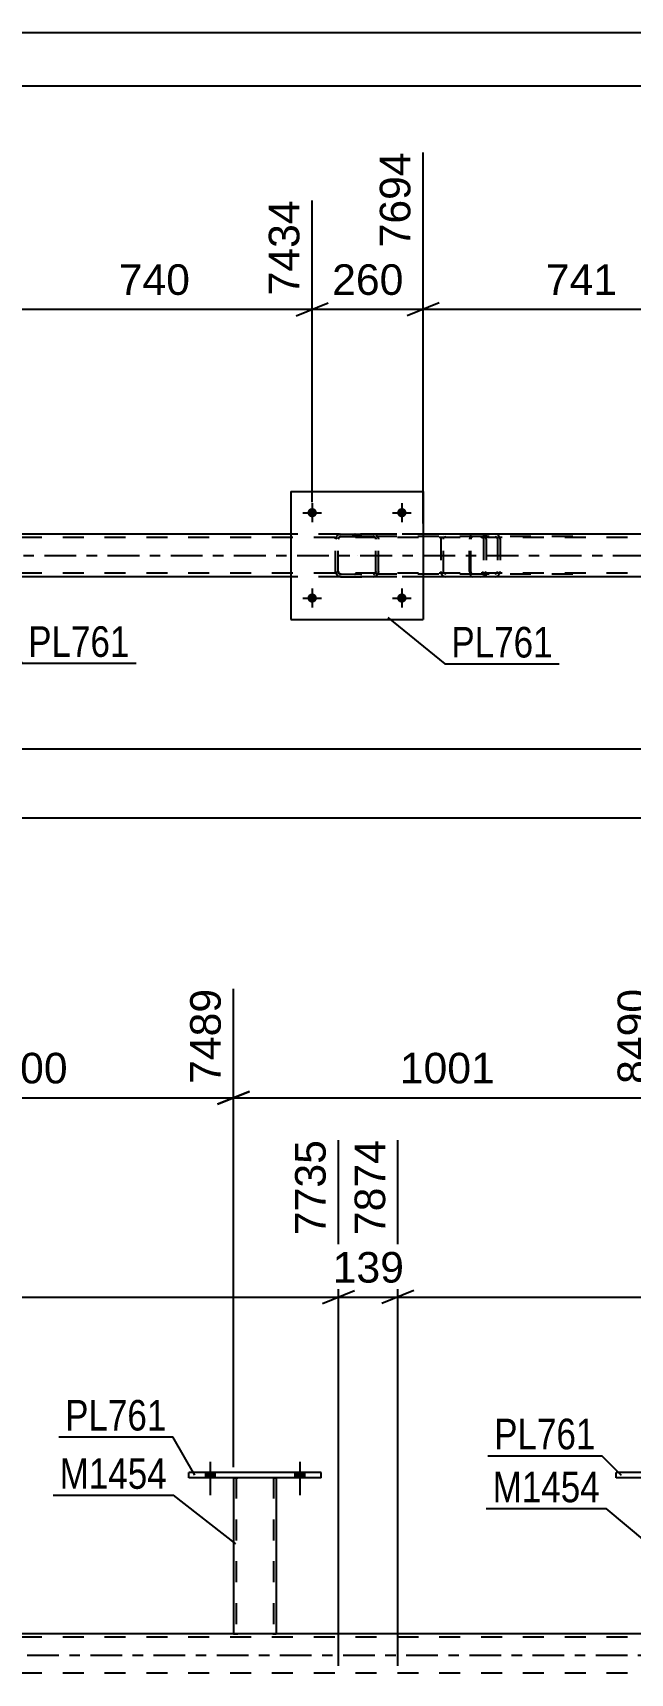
# Model space of a CAD drawing. Header units: millimetres. Extents: x 0 to 841, y 0 to 594.
# Drawn here: x 359.9 to 415.9, y 440.3 to 594 of the extents above; entities that cross this region are included whole.
import ezdxf

# ---------------------------------------------------------------- set-up
doc = ezdxf.new("R2010")
doc.units = ezdxf.units.MM
doc.linetypes.add('DXK_LINE_DOT2', pattern=[3.9198, 1.9599, -1.9599])
doc.linetypes.add('DXK_LINE_DOT3', pattern=[5.9187, 2.979, -0.9799, 0.9799, -0.9799])
doc.styles.add('Arial', font='ARIAL.TTF', dxfattribs={"height": 0.2})
doc.styles.add('Arial Narrow', font='ARIALN.TTF', dxfattribs={"height": 0.2})

# ---------------------------------------------------------------- blocks, each defined once
blk = doc.blocks.new('Unknown-317662454-1113')
at = {"color": 5, "linetype": 'Continuous'}
for p, q in [((841, 594), (0, 594)), ((836, 589), (5, 589))]:
    blk.add_line(p, q, dxfattribs=at)
blk = doc.blocks.new('Part-317662454-2923 - 2855')
at = {"color": 7, "linetype": 'DXK_LINE_DOT2'}
for p, q in [((764.49, 443.64), (79.16, 443.64)), ((382.71, 443.96), (378.71, 443.96)), ((764.49, 440.28), (79.16, 440.28))]:
    blk.add_line(p, q, dxfattribs=at)
at = {"color": 2, "linetype": 'Continuous'}
for p, q in [((378.71, 443.96), (342.71, 443.96)), ((418.76, 443.96), (382.71, 443.96))]:
    blk.add_line(p, q, dxfattribs=at)
at = {"color": 7, "linetype": 'DXK_LINE_DOT3'}
blk.add_line((69.36, 441.96), (764.49, 441.96), dxfattribs=at)
blk = doc.blocks.new('Bolt-317662454-2956 - 2855')
at = {"linetype": 'Continuous'}
for points in [[(376.07, 458.6), (376.95, 458.6), (376.95, 459.08), (376.07, 459.08)], [(384.47, 458.6), (385.35, 458.6), (385.35, 459.08), (384.47, 459.08)]]:
    blk.add_hatch(color=1, dxfattribs=at).paths.add_polyline_path(points)
at = {"color": 1, "linetype": 'Continuous'}
for p, q in [((376.51, 460.08), (376.51, 456.96)), ((384.91, 460.08), (384.91, 456.96)), ((376.07, 459.08), (376.07, 458.6)), ((376.95, 459.08), (376.95, 458.6)), ((384.47, 459.08), (384.47, 458.6)), ((385.35, 459.08), (385.35, 458.6))]:
    blk.add_line(p, q, dxfattribs=at)
blk = doc.blocks.new('Part-317662454-3069 - 2855')
at = {"color": 2, "linetype": 'Continuous'}
for p, q in [((378.71, 458.6), (378.71, 443.96)), ((382.71, 458.6), (382.71, 443.96)), ((378.75, 443.96), (378.71, 443.96)), ((378.85, 443.96), (378.75, 443.96)), ((379.01, 443.96), (378.85, 443.96)), ((382.41, 443.96), (379.01, 443.96)), ((382.57, 443.96), (382.41, 443.96)), ((382.67, 443.96), (382.57, 443.96)), ((382.71, 443.96), (382.67, 443.96))]:
    blk.add_line(p, q, dxfattribs=at)
at = {"color": 7, "linetype": 'DXK_LINE_DOT2'}
for p, q in [((378.71, 458.6), (378.71, 458.6)), ((378.71, 458.6), (378.71, 458.6)), ((378.71, 458.6), (378.71, 458.6)), ((378.75, 458.6), (378.71, 458.6)), ((378.71, 458.6), (378.75, 458.6)), ((378.85, 458.6), (378.75, 458.6)), ((378.75, 458.6), (378.85, 458.6)), ((379.01, 458.6), (378.85, 458.6)), ((378.85, 458.6), (379.01, 458.6)), ((378.95, 458.6), (378.95, 458.6)), ((378.95, 458.6), (378.95, 443.96)), ((378.97, 458.6), (378.95, 458.6)), ((378.95, 458.6), (378.97, 458.6)), ((379.02, 458.6), (378.97, 458.6)), ((378.97, 458.6), (379.02, 458.6)), ((382.41, 458.6), (379.01, 458.6)), ((382.41, 458.6), (379.01, 458.6)), ((382.32, 458.6), (379.02, 458.6)), ((379.02, 458.6), (379.1, 458.6)), ((382.4, 458.6), (379.1, 458.6)), ((382.4, 458.6), (382.32, 458.6)), ((382.45, 458.6), (382.4, 458.6)), ((382.4, 458.6), (382.45, 458.6)), ((382.41, 458.6), (382.57, 458.6)), ((382.57, 458.6), (382.41, 458.6)), ((382.47, 458.6), (382.45, 458.6)), ((382.45, 458.6), (382.47, 458.6)), ((382.47, 458.6), (382.47, 458.6)), ((382.47, 458.6), (382.47, 443.96)), ((382.57, 458.6), (382.67, 458.6)), ((382.67, 458.6), (382.57, 458.6)), ((382.67, 458.6), (382.71, 458.6)), ((382.71, 458.6), (382.67, 458.6)), ((382.71, 458.6), (382.71, 458.6)), ((382.71, 458.6), (382.71, 458.6)), ((382.71, 458.6), (382.71, 458.6)), ((378.71, 443.96), (378.75, 443.96)), ((378.75, 443.96), (378.85, 443.96)), ((378.85, 443.96), (379.01, 443.96)), ((378.97, 443.96), (378.95, 443.96)), ((378.95, 443.96), (378.97, 443.96)), ((379.02, 443.96), (378.97, 443.96)), ((378.97, 443.96), (379.01, 443.96)), ((382.41, 443.96), (379.01, 443.96)), ((379.01, 443.96), (379.02, 443.96)), ((382.32, 443.96), (379.02, 443.96)), ((379.02, 443.96), (379.1, 443.96)), ((382.4, 443.96), (379.1, 443.96)), ((382.4, 443.96), (382.32, 443.96)), ((382.45, 443.96), (382.4, 443.96)), ((382.4, 443.96), (382.45, 443.96)), ((382.41, 443.96), (382.57, 443.96)), ((382.47, 443.96), (382.45, 443.96)), ((382.45, 443.96), (382.47, 443.96)), ((382.57, 443.96), (382.67, 443.96)), ((382.67, 443.96), (382.71, 443.96))]:
    blk.add_line(p, q, dxfattribs=at)
blk = doc.blocks.new('Part-317662454-3084 - 2855')
at = {"color": 2, "linetype": 'Continuous'}
for p, q in [((414.56, 458.6), (414.56, 459.08)), ((426.96, 459.08), (414.56, 459.08)), ((426.96, 458.6), (414.56, 458.6)), ((426.96, 458.6), (426.96, 459.08))]:
    blk.add_line(p, q, dxfattribs=at)
blk = doc.blocks.new('Part-317662454-3094 - 2855')
at = {"color": 2, "linetype": 'Continuous'}
for p, q in [((374.51, 458.6), (374.51, 459.08)), ((386.91, 459.08), (374.51, 459.08)), ((386.91, 458.6), (374.51, 458.6)), ((386.91, 458.6), (386.91, 459.08))]:
    blk.add_line(p, q, dxfattribs=at)
blk = doc.blocks.new('Bolt-317662454-3357 - 2855')
at = {"linetype": 'Continuous'}
for points in [[(376.07, 458.6), (376.95, 458.6), (376.95, 459.08), (376.07, 459.08)], [(384.47, 458.6), (385.35, 458.6), (385.35, 459.08), (384.47, 459.08)]]:
    blk.add_hatch(color=1, dxfattribs=at).paths.add_polyline_path(points)
at = {"color": 1, "linetype": 'Continuous'}
for p, q in [((376.51, 460.08), (376.51, 456.96)), ((384.91, 460.08), (384.91, 456.96)), ((376.07, 459.08), (376.07, 458.6)), ((376.95, 459.08), (376.95, 458.6)), ((384.47, 459.08), (384.47, 458.6)), ((385.35, 459.08), (385.35, 458.6))]:
    blk.add_line(p, q, dxfattribs=at)
blk = doc.blocks.new('Part-317662454-1791 - 1694')
at = {"color": 7, "linetype": 'DXK_LINE_DOT2'}
for p, q in [((400.85, 546.74), (400.83, 546.55)), ((400.83, 543.51), (400.83, 546.55)), ((400.91, 546.89), (400.85, 546.74)), ((400.99, 547), (400.91, 546.89)), ((400.96, 546.55), (400.97, 546.64)), ((400.96, 543.51), (400.96, 546.55)), ((400.97, 546.64), (401, 546.72)), ((401.1, 547.03), (400.99, 547)), ((401, 546.72), (401.05, 546.77)), ((401.05, 546.77), (401.1, 546.79)), ((410.5, 547.03), (401.1, 547.03)), ((410.5, 546.79), (401.1, 546.79)), ((402.37, 547.03), (402.37, 546.79)), ((403.38, 547), (403.19, 547.03)), ((403.19, 546.79), (403.29, 546.77)), ((403.29, 546.77), (403.37, 546.72)), ((403.37, 546.72), (403.42, 546.64)), ((403.42, 546.64), (403.44, 546.55)), ((403.44, 546.55), (403.44, 543.51)), ((403.66, 546.71), (403.65, 546.74)), ((403.69, 546.55), (403.66, 546.71)), ((403.69, 546.55), (403.69, 543.51)), ((400.83, 543.51), (400.85, 543.33)), ((400.85, 543.33), (400.91, 543.17)), ((400.91, 543.17), (400.99, 543.07)), ((400.97, 543.42), (400.96, 543.51)), ((401, 543.34), (400.97, 543.42)), ((400.99, 543.07), (401.1, 543.03)), ((401.05, 543.29), (401, 543.34)), ((401.1, 543.27), (401.05, 543.29)), ((410.5, 543.27), (401.1, 543.27)), ((410.5, 543.03), (401.1, 543.03)), ((402.37, 543.03), (402.37, 543.27)), ((403.29, 543.29), (403.19, 543.27)), ((403.19, 543.03), (403.38, 543.07)), ((403.37, 543.34), (403.29, 543.29)), ((403.42, 543.42), (403.37, 543.34)), ((403.42, 543.42), (403.43, 543.45)), ((403.43, 543.45), (403.44, 543.51)), ((403.65, 543.33), (403.68, 543.45)), ((403.68, 543.45), (403.69, 543.51))]:
    blk.add_line(p, q, dxfattribs=at)
for centre, start, end in [((403.2, 546.54), 23.8494, 68.8059), ((403.2, 543.53), 291.1941, 336.1506)]:
    blk.add_arc(centre, 0.492, start, end, dxfattribs=at)
blk = doc.blocks.new('Bolt-317662454-1731 - 1694')
at = {"linetype": 'Continuous'}
for points in [[(386.52, 541.03, -1), (385.64, 541.03, -1)], [(394.92, 541.03, -1), (394.04, 541.03, -1)]]:
    blk.add_hatch(color=1, dxfattribs=at).paths.add_polyline_path(points)
at = {"color": 1, "linetype": 'Continuous'}
for p, q in [((386.08, 541.91), (386.08, 540.15)), ((394.48, 541.91), (394.48, 540.15)), ((385.2, 541.03), (386.96, 541.03)), ((393.6, 541.03), (395.36, 541.03))]:
    blk.add_line(p, q, dxfattribs=at)
blk = doc.blocks.new('Bolt-317662454-1732 - 1694')
at = {"linetype": 'Continuous'}
for points in [[(386.52, 549.03, -1), (385.64, 549.03, -1)], [(394.92, 549.03, -1), (394.04, 549.03, -1)]]:
    blk.add_hatch(color=1, dxfattribs=at).paths.add_polyline_path(points)
at = {"color": 1, "linetype": 'Continuous'}
for p, q in [((385.2, 549.03), (386.96, 549.03)), ((386.08, 549.91), (386.08, 548.15)), ((393.6, 549.03), (395.36, 549.03)), ((394.48, 549.91), (394.48, 548.15))]:
    blk.add_line(p, q, dxfattribs=at)
blk = doc.blocks.new('Part-317662454-1910 - 1694')
at = {"color": 2, "linetype": 'Continuous'}
for p, q in [((384.08, 551.03), (384.08, 539.03)), ((384.08, 551.03), (396.48, 551.03)), ((396.48, 551.03), (396.48, 539.03)), ((384.08, 539.03), (396.48, 539.03))]:
    blk.add_line(p, q, dxfattribs=at)
blk = doc.blocks.new('Part-317662454-1794 - 1694')
at = {"color": 7, "linetype": 'DXK_LINE_DOT2'}
for p, q in [((401.86, 547.03), (390.09, 547.03)), ((401.86, 546.79), (390.09, 546.79)), ((398.15, 546.71), (398.12, 546.55)), ((398.12, 546.55), (398.12, 543.51)), ((398.16, 546.74), (398.15, 546.71)), ((398.37, 546.55), (398.39, 546.64)), ((398.37, 543.51), (398.37, 546.55)), ((398.39, 546.64), (398.45, 546.72)), ((398.63, 547.03), (398.43, 547)), ((398.45, 546.72), (398.53, 546.77)), ((398.53, 546.77), (398.63, 546.79)), ((402.06, 547), (401.86, 547.03)), ((401.86, 546.79), (401.96, 546.77)), ((401.96, 546.77), (402.04, 546.72)), ((402.04, 546.72), (402.1, 546.64)), ((402.1, 546.64), (402.12, 546.55)), ((402.12, 546.55), (402.12, 543.51)), ((402.34, 546.71), (402.34, 546.74)), ((402.37, 546.55), (402.34, 546.71)), ((402.37, 546.55), (402.37, 543.51)), ((401.86, 543.27), (390.09, 543.27)), ((401.86, 543.03), (390.09, 543.03)), ((398.12, 543.51), (398.13, 543.45)), ((398.13, 543.45), (398.16, 543.33)), ((398.39, 543.45), (398.37, 543.51)), ((398.39, 543.42), (398.39, 543.45)), ((398.45, 543.34), (398.39, 543.42)), ((398.43, 543.07), (398.63, 543.03)), ((398.53, 543.29), (398.45, 543.34)), ((398.63, 543.27), (398.53, 543.29)), ((401.96, 543.29), (401.86, 543.27)), ((401.86, 543.03), (402.06, 543.07)), ((402.04, 543.34), (401.96, 543.29)), ((402.1, 543.42), (402.04, 543.34)), ((402.1, 543.45), (402.12, 543.51)), ((402.1, 543.42), (402.1, 543.45)), ((402.34, 543.33), (402.36, 543.45)), ((402.36, 543.45), (402.37, 543.51))]:
    blk.add_line(p, q, dxfattribs=at)
for centre, start, end in [((401.88, 546.53), 24.32, 69.2417), ((398.61, 543.53), 204.32, 249.2417), ((401.88, 543.53), 290.7583, 335.68)]:
    blk.add_arc(centre, 0.496, start, end, dxfattribs=at)
blk = doc.blocks.new('Part-317662454-1823 - 1694')
at = {"color": 7, "linetype": 'DXK_LINE_DOT2'}
for p, q in [((764.49, 546.71), (88.73, 546.71)), ((396.48, 547.03), (384.08, 547.03)), ((764.49, 543.35), (88.73, 543.35)), ((396.48, 543.03), (384.08, 543.03))]:
    blk.add_line(p, q, dxfattribs=at)
at = {"color": 2, "linetype": 'Continuous'}
for p, q in [((384.08, 547.03), (356.48, 547.03)), ((424.14, 547.03), (396.48, 547.03)), ((384.08, 543.03), (356.48, 543.03)), ((424.14, 543.03), (396.48, 543.03))]:
    blk.add_line(p, q, dxfattribs=at)
at = {"color": 7, "linetype": 'DXK_LINE_DOT3'}
blk.add_line((88.73, 545.03), (764.49, 545.03), dxfattribs=at)
blk = doc.blocks.new('Part-317662454-1850 - 1694')
at = {"color": 7, "linetype": 'DXK_LINE_DOT2'}
for p, q in [((388.28, 546.55), (388.32, 546.74)), ((388.32, 546.73), (388.28, 546.55)), ((388.28, 543.51), (388.28, 546.55)), ((388.52, 546.55), (388.54, 546.64)), ((388.54, 546.64), (388.52, 546.55)), ((388.52, 543.51), (388.52, 546.55)), ((388.54, 546.64), (388.59, 546.72)), ((388.59, 546.72), (388.54, 546.64)), ((388.58, 547), (388.76, 547.03)), ((388.76, 547.03), (388.58, 546.99)), ((388.59, 546.72), (388.67, 546.77)), ((388.67, 546.77), (388.59, 546.72)), ((388.67, 546.77), (388.76, 546.79)), ((388.76, 546.79), (388.67, 546.77)), ((388.76, 547.03), (391.8, 547.03)), ((388.76, 547.03), (388.76, 547.03)), ((388.76, 547.03), (391.8, 547.03)), ((388.76, 546.79), (391.8, 546.79)), ((388.76, 546.79), (388.76, 546.79)), ((391.8, 546.79), (388.76, 546.79)), ((391.8, 547.03), (391.8, 547.03)), ((391.8, 547.03), (391.99, 547)), ((391.99, 546.99), (391.8, 547.03)), ((391.8, 546.79), (391.8, 546.79)), ((391.8, 546.79), (391.9, 546.77)), ((391.9, 546.77), (391.8, 546.79)), ((391.9, 546.77), (391.97, 546.72)), ((391.97, 546.72), (391.9, 546.77)), ((391.97, 546.72), (392.03, 546.64)), ((392.03, 546.64), (391.97, 546.72)), ((392.03, 546.64), (392.04, 546.55)), ((392.04, 546.55), (392.03, 546.64)), ((392.04, 543.51), (392.04, 546.55)), ((392.25, 546.74), (392.28, 546.55)), ((392.28, 546.55), (392.25, 546.73)), ((392.28, 543.51), (392.28, 546.55)), ((388.32, 543.33), (388.28, 543.51)), ((388.28, 543.51), (388.32, 543.33)), ((388.54, 543.42), (388.52, 543.51)), ((388.52, 543.51), (388.54, 543.42)), ((388.59, 543.34), (388.54, 543.42)), ((388.54, 543.42), (388.59, 543.34)), ((388.76, 543.03), (388.58, 543.07)), ((388.58, 543.07), (388.76, 543.03)), ((388.67, 543.29), (388.59, 543.34)), ((388.59, 543.34), (388.67, 543.29)), ((388.76, 543.27), (388.67, 543.29)), ((388.67, 543.29), (388.76, 543.27)), ((388.76, 543.27), (391.8, 543.27)), ((388.76, 543.27), (388.76, 543.27)), ((388.76, 543.27), (391.8, 543.27)), ((388.76, 543.03), (391.8, 543.03)), ((388.76, 543.03), (388.76, 543.03)), ((388.76, 543.03), (391.8, 543.03)), ((391.9, 543.29), (391.8, 543.27)), ((391.8, 543.27), (391.9, 543.29)), ((391.8, 543.27), (391.8, 543.27)), ((391.99, 543.07), (391.8, 543.03)), ((391.8, 543.03), (391.99, 543.07)), ((391.8, 543.03), (391.8, 543.03)), ((391.97, 543.34), (391.9, 543.29)), ((391.9, 543.29), (391.97, 543.34)), ((392.03, 543.42), (391.97, 543.34)), ((391.97, 543.34), (392.03, 543.42)), ((392.04, 543.51), (392.03, 543.42)), ((392.03, 543.42), (392.04, 543.51)), ((392.28, 543.51), (392.25, 543.33)), ((392.25, 543.33), (392.28, 543.51))]:
    blk.add_line(p, q, dxfattribs=at)
at = {"color": 7, "linetype": 'DXK_LINE_DOT3'}
blk.add_line((390.28, 545.03), (390.28, 545.03), dxfattribs=at)
at = {"color": 7, "linetype": 'DXK_LINE_DOT2'}
for centre, start, end in [((388.76, 546.55), 112.5, 157.5), ((388.76, 546.55), 112.5, 157.5), ((391.8, 546.55), 22.5, 67.5), ((391.8, 546.55), 22.5, 67.5), ((388.76, 543.51), 202.5, 247.5), ((388.76, 543.51), 202.5, 247.5), ((391.8, 543.51), 292.5, 337.5), ((391.8, 543.51), 292.5, 337.5)]:
    blk.add_arc(centre, 0.48, start, end, dxfattribs=at)
blk = doc.blocks.new('StraightDimension-317662454-4275 - 2855')
at = {"color": 7, "linetype": 'Continuous'}
for p, q in [((394.12, 440.96), (394.12, 490.22)), ((473.68, 440.96), (473.68, 490.22)), ((395.62, 476.13), (392.62, 474.93)), ((394.12, 475.53), (473.68, 475.53)), ((472.18, 474.93), (475.18, 476.13))]:
    blk.add_line(p, q, dxfattribs=at)
at = {"color": 0, "linetype": 'Continuous'}
blk.add_wipeout([(473.08, 490.82), (468.88, 490.82), (468.88, 480.73), (473.08, 480.73)], dxfattribs=at)
at = {"color": 0}
blk.add_wipeout([(438.95, 476.28), (438.95, 480.48), (428.85, 480.48), (428.85, 476.28)], dxfattribs=at)
at = {"color": 3, "linetype": 'Continuous', "style": 'Arial'}
blk.add_text('9863', height=2.865, rotation=90.0002, dxfattribs=at).set_placement((472.48, 481.33))
at = {"color": 3, "style": 'Arial'}
blk.add_text('1989', height=2.865, dxfattribs=at).set_placement((429.45, 476.88))
blk = doc.blocks.new('StraightDimension-317662454-4329 - 2855')
at = {"color": 7, "linetype": 'Continuous'}
for p, q in [((308.98, 440.96), (308.98, 490.22)), ((388.54, 440.96), (388.54, 490.22)), ((310.48, 476.13), (307.48, 474.93)), ((308.98, 475.53), (388.54, 475.53)), ((387.04, 474.93), (390.04, 476.13))]:
    blk.add_line(p, q, dxfattribs=at)
at = {"color": 0, "linetype": 'Continuous'}
blk.add_wipeout([(387.94, 490.82), (383.74, 490.82), (383.74, 480.73), (387.94, 480.73)], dxfattribs=at)
at = {"color": 0}
blk.add_wipeout([(353.81, 476.28), (353.81, 480.48), (343.72, 480.48), (343.72, 476.28)], dxfattribs=at)
at = {"color": 3, "linetype": 'Continuous', "style": 'Arial'}
blk.add_text('7735', height=2.865, rotation=90.0002, dxfattribs=at).set_placement((387.34, 481.33))
at = {"color": 3, "style": 'Arial'}
blk.add_text('1989', height=2.865, dxfattribs=at).set_placement((344.32, 476.88))
blk = doc.blocks.new('StraightDimension-317662454-14659 - 2855')
at = {"color": 7, "linetype": 'Continuous'}
for p, q in [((378.71, 459.6), (378.71, 504.4)), ((418.76, 459.6), (418.76, 504.4)), ((380.21, 494.8), (377.21, 493.6)), ((378.71, 494.2), (418.76, 494.2)), ((417.26, 493.6), (420.26, 494.8))]:
    blk.add_line(p, q, dxfattribs=at)
at = {"color": 0, "linetype": 'Continuous'}
blk.add_wipeout([(418.16, 505), (413.96, 505), (413.96, 494.9), (418.16, 494.9)], dxfattribs=at)
at = {"color": 0}
blk.add_wipeout([(403.78, 494.95), (403.78, 499.15), (393.69, 499.15), (393.69, 494.95)], dxfattribs=at)
at = {"color": 3, "linetype": 'Continuous', "style": 'Arial'}
blk.add_text('8490', height=2.865, rotation=90.0002, dxfattribs=at).set_placement((417.56, 495.5))
at = {"color": 3, "style": 'Arial'}
blk.add_text('1001', height=2.865, dxfattribs=at).set_placement((394.29, 495.55))
blk = doc.blocks.new('StraightDimension-317662454-4293 - 2855')
at = {"color": 7, "linetype": 'Continuous'}
for p, q in [((388.54, 440.96), (388.54, 490.22)), ((394.12, 440.96), (394.12, 490.22)), ((387.04, 474.93), (390.04, 476.13)), ((388.54, 475.53), (394.12, 475.53)), ((395.62, 476.13), (392.62, 474.93))]:
    blk.add_line(p, q, dxfattribs=at)
at = {"color": 0}
blk.add_wipeout([(395.27, 476.28), (395.27, 480.48), (387.4, 480.48), (387.4, 476.28)], dxfattribs=at)
at = {"color": 3, "style": 'Arial'}
blk.add_text('139', height=2.865, dxfattribs=at).set_placement((388, 476.88))
at = {"color": 0, "linetype": 'Continuous'}
blk.add_wipeout([(393.52, 490.82), (389.32, 490.82), (389.32, 480.73), (393.52, 480.73)], dxfattribs=at)
at = {"color": 3, "linetype": 'Continuous', "style": 'Arial'}
blk.add_text('7874', height=2.865, rotation=90.0002, dxfattribs=at).set_placement((392.92, 481.33))
blk = doc.blocks.new('StraightDimension-317662454-14660 - 2855')
at = {"color": 7, "linetype": 'Continuous'}
for p, q in [((338.71, 459.6), (338.71, 504.4)), ((378.71, 459.6), (378.71, 504.4)), ((340.21, 494.8), (337.21, 493.6)), ((338.71, 494.2), (378.71, 494.2)), ((377.21, 493.6), (380.21, 494.8))]:
    blk.add_line(p, q, dxfattribs=at)
at = {"color": 0, "linetype": 'Continuous'}
blk.add_wipeout([(378.11, 505), (373.91, 505), (373.91, 494.9), (378.11, 494.9)], dxfattribs=at)
at = {"color": 0}
blk.add_wipeout([(363.76, 494.95), (363.76, 499.15), (353.66, 499.15), (353.66, 494.95)], dxfattribs=at)
at = {"color": 3, "linetype": 'Continuous', "style": 'Arial'}
blk.add_text('7489', height=2.865, rotation=90.0002, dxfattribs=at).set_placement((377.51, 495.5))
at = {"color": 3, "style": 'Arial'}
blk.add_text('1000', height=2.865, dxfattribs=at).set_placement((354.26, 495.55))
blk = doc.blocks.new('StraightDimension-317662454-2032 - 1694')
at = {"color": 7, "linetype": 'Continuous'}
blk.add_line((88.09, 520.45), (798.98, 520.45), dxfattribs=at)
blk = doc.blocks.new('StraightDimension-317662454-12618 - 1694')
at = {"color": 7, "linetype": 'Continuous'}
for p, q in [((396.48, 548.03), (396.48, 582.78)), ((426.14, 550.03), (426.14, 578.28)), ((397.98, 568.69), (394.98, 567.49)), ((396.48, 568.09), (426.14, 568.09)), ((424.64, 567.49), (427.64, 568.69))]:
    blk.add_line(p, q, dxfattribs=at)
at = {"color": 0, "linetype": 'Continuous'}
blk.add_wipeout([(425.54, 578.88), (421.34, 578.88), (421.34, 568.79), (425.54, 568.79)], dxfattribs=at)
at = {"color": 0}
blk.add_wipeout([(415.25, 568.84), (415.25, 573.04), (407.37, 573.04), (407.37, 568.84)], dxfattribs=at)
at = {"color": 3, "linetype": 'Continuous', "style": 'Arial'}
blk.add_text('8435', height=2.865, rotation=90.0002, dxfattribs=at).set_placement((424.94, 569.39))
at = {"color": 3, "style": 'Arial'}
blk.add_text('741', height=2.865, dxfattribs=at).set_placement((407.97, 569.44))
blk = doc.blocks.new('StraightDimension-317662454-12619 - 1694')
at = {"color": 7, "linetype": 'Continuous'}
for p, q in [((396.48, 548.03), (396.48, 582.78)), ((386.08, 550.03), (386.08, 578.28)), ((384.58, 567.49), (387.58, 568.69)), ((386.08, 568.09), (396.48, 568.09)), ((397.98, 568.69), (394.98, 567.49))]:
    blk.add_line(p, q, dxfattribs=at)
at = {"color": 0}
blk.add_wipeout([(395.22, 568.84), (395.22, 573.04), (387.35, 573.04), (387.35, 568.84)], dxfattribs=at)
at = {"color": 3, "style": 'Arial'}
blk.add_text('260', height=2.865, dxfattribs=at).set_placement((387.95, 569.44))
at = {"color": 0, "linetype": 'Continuous'}
blk.add_wipeout([(395.88, 583.38), (391.68, 583.38), (391.68, 573.29), (395.88, 573.29)], dxfattribs=at)
at = {"color": 3, "linetype": 'Continuous', "style": 'Arial'}
blk.add_text('7694', height=2.865, rotation=90.0002, dxfattribs=at).set_placement((395.28, 573.89))
blk = doc.blocks.new('StraightDimension-317662454-12620 - 1694')
at = {"color": 7, "linetype": 'Continuous'}
for p, q in [((356.48, 548.03), (356.48, 582.78)), ((386.08, 550.03), (386.08, 578.28)), ((357.98, 568.69), (354.98, 567.49)), ((356.48, 568.09), (386.08, 568.09)), ((384.58, 567.49), (387.58, 568.69))]:
    blk.add_line(p, q, dxfattribs=at)
at = {"color": 0, "linetype": 'Continuous'}
blk.add_wipeout([(385.48, 578.88), (381.28, 578.88), (381.28, 568.79), (385.48, 568.79)], dxfattribs=at)
at = {"color": 0}
blk.add_wipeout([(375.22, 568.84), (375.22, 573.04), (367.35, 573.04), (367.35, 568.84)], dxfattribs=at)
at = {"color": 3, "linetype": 'Continuous', "style": 'Arial'}
blk.add_text('7434', height=2.865, rotation=90.0002, dxfattribs=at).set_placement((384.88, 569.39))
at = {"color": 3, "style": 'Arial'}
blk.add_text('740', height=2.865, dxfattribs=at).set_placement((367.95, 569.44))
blk = doc.blocks.new('StraightDimension-317662454-17061 - 1694')
at = {"color": 7, "linetype": 'Continuous'}
blk.add_line((88.73, 526.91), (798.34, 526.91), dxfattribs=at)
blk = doc.blocks.new('Mark-317662454-3085 - 2855')
at = {"color": 0}
blk.add_wipeout([(413.04, 456.3), (413.04, 459.3), (402.99, 459.3), (402.99, 456.3)], dxfattribs=at)
blk.add_wipeout([(413.04, 456.3), (413.04, 459.3), (402.99, 459.3), (402.99, 456.3)], dxfattribs=at)
at = {"color": 30, "linetype": 'Continuous'}
for p in [(402.39, 455.7), (419.71, 450.61)]:
    blk.add_line(p, (413.64, 455.7), dxfattribs=at)
at = {"color": 3, "style": 'Arial Narrow'}
blk.add_text('M1454', height=2.863, dxfattribs=at).set_placement((402.99, 456.3))
blk = doc.blocks.new('Mark-317662454-3065 - 2855')
at = {"color": 0}
blk.add_wipeout([(372.48, 457.56), (372.48, 460.56), (362.42, 460.56), (362.42, 457.56)], dxfattribs=at)
blk.add_wipeout([(372.48, 457.56), (372.48, 460.56), (362.42, 460.56), (362.42, 457.56)], dxfattribs=at)
at = {"color": 30, "linetype": 'Continuous'}
for p in [(361.82, 456.96), (378.94, 452.39)]:
    blk.add_line(p, (373.08, 456.96), dxfattribs=at)
at = {"color": 3, "style": 'Arial Narrow'}
blk.add_text('M1454', height=2.863, dxfattribs=at).set_placement((362.42, 457.56))
blk = doc.blocks.new('Mark-317662454-3080 - 2855')
at = {"color": 0}
blk.add_wipeout([(412.63, 461.26), (412.63, 464.26), (403.13, 464.26), (403.13, 461.26)], dxfattribs=at)
blk.add_wipeout([(412.63, 461.26), (412.63, 464.26), (403.13, 464.26), (403.13, 461.26)], dxfattribs=at)
at = {"color": 30, "linetype": 'Continuous'}
for p in [(402.53, 460.66), (415.06, 458.81)]:
    blk.add_line(p, (413.23, 460.66), dxfattribs=at)
at = {"color": 3, "style": 'Arial Narrow'}
blk.add_text('PL761', height=2.863, dxfattribs=at).set_placement((403.13, 461.26))
blk = doc.blocks.new('Mark-317662454-3090 - 2855')
at = {"color": 0}
blk.add_wipeout([(372.43, 463.02), (372.43, 466.02), (362.93, 466.02), (362.93, 463.02)], dxfattribs=at)
blk.add_wipeout([(372.43, 463.02), (372.43, 466.02), (362.93, 466.02), (362.93, 463.02)], dxfattribs=at)
at = {"color": 30, "linetype": 'Continuous'}
for p in [(362.33, 462.42), (375.07, 458.83)]:
    blk.add_line(p, (373.03, 462.42), dxfattribs=at)
at = {"color": 3, "style": 'Arial Narrow'}
blk.add_text('PL761', height=2.863, dxfattribs=at).set_placement((362.93, 463.02))
blk = doc.blocks.new('Mark-317662454-1906 - 1694')
at = {"color": 0}
blk.add_wipeout([(408.62, 535.46), (408.62, 538.46), (399.12, 538.46), (399.12, 535.46)], dxfattribs=at)
blk.add_wipeout([(408.62, 535.46), (408.62, 538.46), (399.12, 538.46), (399.12, 535.46)], dxfattribs=at)
at = {"color": 30, "linetype": 'Continuous'}
for p, q in [((393.18, 539.21), (398.52, 534.86)), ((398.52, 534.86), (409.22, 534.86))]:
    blk.add_line(p, q, dxfattribs=at)
at = {"color": 3, "style": 'Arial Narrow'}
blk.add_text('PL761', height=2.863, dxfattribs=at).set_placement((399.12, 535.46))
blk = doc.blocks.new('Mark-317662454-1751 - 1694')
at = {"color": 0}
blk.add_wipeout([(368.98, 535.52), (368.98, 538.52), (359.47, 538.52), (359.47, 535.52)], dxfattribs=at)
blk.add_wipeout([(368.98, 535.52), (368.98, 538.52), (359.47, 538.52), (359.47, 535.52)], dxfattribs=at)
at = {"color": 30, "linetype": 'Continuous'}
for p, q in [((355.9, 539.89), (358.87, 534.92)), ((358.87, 534.92), (369.58, 534.92))]:
    blk.add_line(p, q, dxfattribs=at)
at = {"color": 3, "style": 'Arial Narrow'}
blk.add_text('PL761', height=2.863, dxfattribs=at).set_placement((359.47, 535.52))

msp = doc.modelspace()

# ---------------------------------------------------------------- block references
for name in ['Unknown-317662454-1113', 'Part-317662454-1910 - 1694', 'Bolt-317662454-1732 - 1694', 'Part-317662454-1823 - 1694', 'Part-317662454-1850 - 1694', 'Part-317662454-1794 - 1694', 'Part-317662454-1791 - 1694', 'Bolt-317662454-1731 - 1694', 'Bolt-317662454-2956 - 2855', 'Bolt-317662454-3357 - 2855', 'Part-317662454-3094 - 2855', 'Part-317662454-3069 - 2855', 'Part-317662454-3084 - 2855', 'Part-317662454-2923 - 2855']:
    msp.add_blockref(name, (0, 0))

# ---------------------------------------------------------------- next in the draw order: block references
for name in ['StraightDimension-317662454-12618 - 1694', 'StraightDimension-317662454-2032 - 1694', 'StraightDimension-317662454-4329 - 2855', 'StraightDimension-317662454-4275 - 2855']:
    msp.add_blockref(name, (0, 0))

# ---------------------------------------------------------------- next in the draw order: block references
for name in ['StraightDimension-317662454-12619 - 1694', 'StraightDimension-317662454-17061 - 1694', 'StraightDimension-317662454-14659 - 2855']:
    msp.add_blockref(name, (0, 0))

# ---------------------------------------------------------------- next in the draw order: block references
for name in ['StraightDimension-317662454-12620 - 1694', 'Mark-317662454-1751 - 1694', 'Mark-317662454-1906 - 1694', 'StraightDimension-317662454-14660 - 2855', 'StraightDimension-317662454-4293 - 2855', 'Mark-317662454-3085 - 2855']:
    msp.add_blockref(name, (0, 0))

# ---------------------------------------------------------------- next in the draw order: block references
for name in ['Mark-317662454-3080 - 2855', 'Mark-317662454-3065 - 2855']:
    msp.add_blockref(name, (0, 0))

# ---------------------------------------------------------------- next in the draw order: block references
msp.add_blockref('Mark-317662454-3090 - 2855', (0, 0))

doc.saveas('drawing.dxf')
